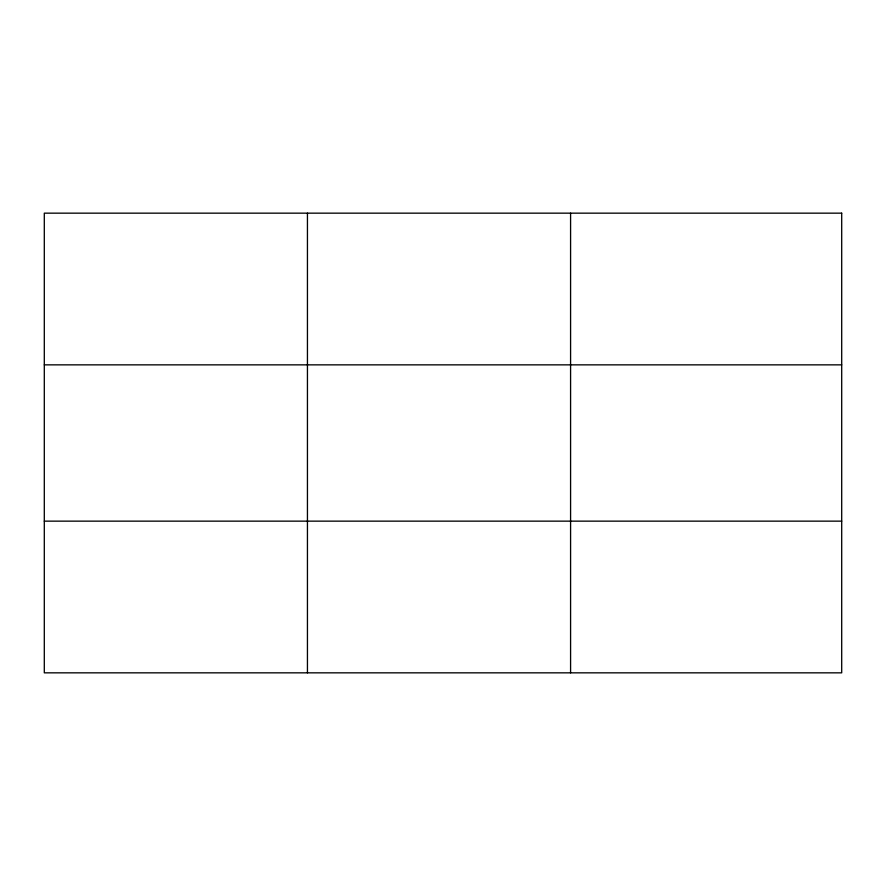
<?xml version="1.0" encoding="UTF-8"?>
<svg xmlns="http://www.w3.org/2000/svg" width="886" height="886" viewBox="0 0 886 886"><rect width="100%" height="100%" fill="white"/><g stroke="black" fill="none" stroke-linecap="round" stroke-linejoin="round"><path stroke-width="1.33" d="M307.442 672.839L307.442 213.161M570.584 672.839L570.584 213.161M44.3 364.855L841.7 364.855M44.3 521.145L841.7 521.145M841.7 213.161L841.7 672.839L44.3 672.839L44.3 213.161L841.7 213.161"/></g></svg>
